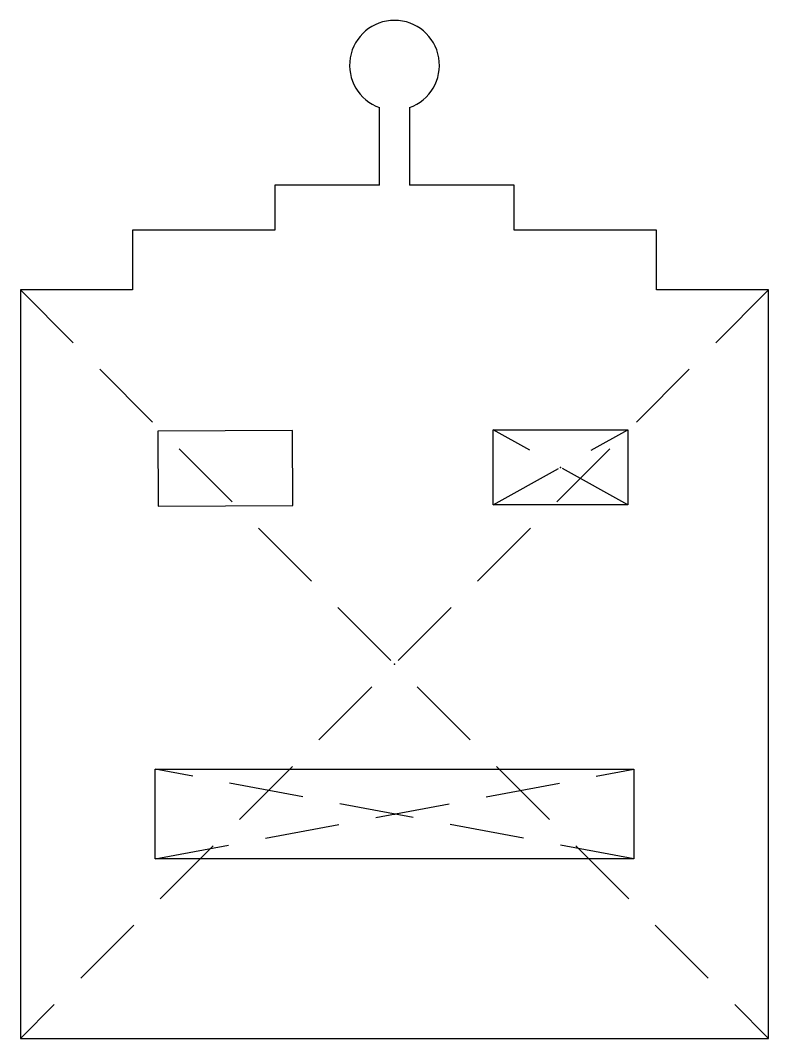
# Model space of a CAD drawing. Header units: inches. Extents: x -2.5 to 2.5, y -2.5 to 4.3.
import ezdxf

# ---------------------------------------------------------------- set-up
doc = ezdxf.new("R2010")
doc.units = ezdxf.units.IN
doc.linetypes.add('DASHED', pattern=[0.75, 0.5, -0.25])
doc.layers.get('0').update_dxf_attribs({"linetype": 'CONTINUOUS'})
doc.layers.add('1', color=7, linetype='DASHED')

msp = doc.modelspace()

# ---------------------------------------------------------------- linework, layer by layer
for p, q in [((-0.1, 3.2), (-0.1, 3.7172)), ((0.1, 3.7172), (0.1, 3.2)), ((-0.8, 3.2), (-0.8, 2.9)), ((-0.1, 3.2), (-0.8, 3.2)), ((0.8, 3.2), (0.1, 3.2)), ((0.8, 2.9), (0.8, 3.2)), ((-1.75, 2.9), (-1.75, 2.5)), ((-0.8, 2.9), (-1.75, 2.9)), ((1.75, 2.9), (0.8, 2.9)), ((1.75, 2.5), (1.75, 2.9)), ((-2.5, 2.5), (-2.5, -2.5)), ((-1.75, 2.5), (-2.5, 2.5)), ((2.5, 2.5), (1.75, 2.5)), ((2.5, -2.5), (2.5, 2.5)), ((-2.5, -2.5), (2.5, -2.5))]:
    msp.add_line(p, q)
for points in [[(1.5595, 1.0645), (0.6595, 1.0645), (0.6595, 1.5645), (1.5595, 1.5645)], [(-0.681, 1.5609), (-1.581, 1.5561), (-1.5784, 1.0561), (-0.6784, 1.0609)], [(1.6, -1.3), (-1.6, -1.3), (-1.6, -0.7), (1.6, -0.7)]]:
    msp.add_lwpolyline(points, close=True)
msp.add_arc((0, 4), 0.3, -70.52878, 250.52878)
for p in [(1.1095, 1.3145), (0, 0), (0, 0), (0, -1)]:
    msp.add_point(p)
at = {"layer": '1'}
for p, q in [((2.5, 2.5), (-2.5, -2.5)), ((-2.5, 2.5), (2.5, -2.5)), ((1.5595, 1.0645), (0.6595, 1.5645)), ((0.6595, 1.0645), (1.5595, 1.5645)), ((1.6, -1.3), (-1.6, -0.7)), ((-1.6, -1.3), (1.6, -0.7))]:
    msp.add_line(p, q, dxfattribs=at)

doc.saveas('drawing.dxf')
